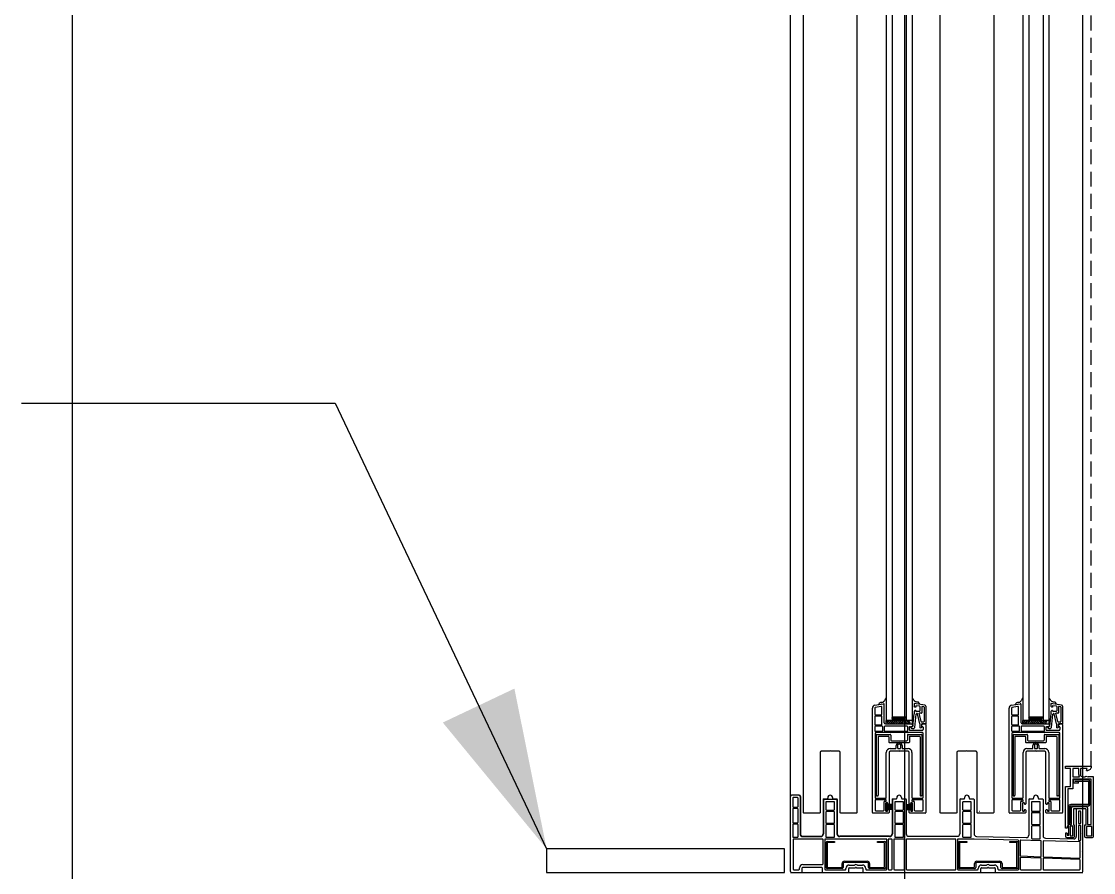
# Model space of a CAD drawing. Header units: millimetres. Extents: x 184384 to 428726, y 73696 to 101396.
# Drawn here: x 370373 to 371275, y 93496 to 94212 of the extents above; entities that cross this region are included whole.
import ezdxf

# ---------------------------------------------------------------- set-up
doc = ezdxf.new("R2010")
doc.units = ezdxf.units.MM
doc.header["$LTSCALE"] = 100
doc.header["$MEASUREMENT"] = 0
doc.linetypes.add('CEN', pattern=[62, 60, -1, 0, -1])
doc.linetypes.add('HIDDEN2', pattern=[0.1875, 0.125, -0.0625])
doc.layers.get('DEFPOINTS').update_dxf_attribs({"color": 171, "linetype": 'CONTINUOUS'})
for name, color, linetype in [('CEN(ST)', 1, 'CEN'), ('FIN', 6, 'CONTINUOUS'), ('LED', 7, 'CONTINUOUS'), ('WIN', 4, 'CONTINUOUS'), ('WIN-G', 252, 'CONTINUOUS'), ('WIN2', 5, 'CONTINUOUS')]:
    doc.layers.add(name, color=color, linetype=linetype)

# ---------------------------------------------------------------- blocks, each defined once
blk = doc.blocks.new('PW1-SEC')
at = {"layer": 'WIN-G', "linetype": 'HIDDEN2'}
blk.add_line((253, 89.5), (253, 1110.5), dxfattribs=at)
at = {"layer": 'WIN-G'}
for p, q in [((250.92, 57.62), (250.92, 76.22)), ((252.12, 57.62), (252.12, 76.22))]:
    blk.add_line(p, q, dxfattribs=at)
at = {"layer": 'WIN2'}
for p, q in [((253, 89.5), (253, 88.1)), ((253, 40.3), (253, 78.5)), ((255, 30.5), (255, 80.5)), ((253.5, 31), (253.5, 38.8))]:
    blk.add_line(p, q, dxfattribs=at)
blk.add_arc((254, 30.5), 1, 270, 0, dxfattribs=at)
at = {"ltscale": 1000}
blk.add_wipeout([(246, 0), (246, 1200), (0, 1200), (0, 0)], dxfattribs=at).dxf.layer = 'DEFPOINTS'
at = {"layer": 'WIN', "ltscale": 1000}
blk.add_line((0, 0), (246, 0), dxfattribs=at)
at = {"layer": 'WIN-G'}
for p, q in [((246, 53), (246, 1147)), ((0, 64), (0, 1136)), ((80.5, 1072.62), (80.5, 128)), ((85.5, 1072), (85.5, 128)), ((97.5, 1072), (97.5, 128)), ((102.5, 1072.62), (102.5, 128)), ((195.5, 1072.62), (195.5, 128)), ((200.5, 1072), (200.5, 128)), ((212.5, 1072), (212.5, 128)), ((217.5, 1072.62), (217.5, 128)), ((78.74, 144.04), (79.08, 144.47)), ((79.08, 144.47), (79.5, 144.96)), ((79.5, 144.96), (79.7, 145.21)), ((79.7, 145.21), (79.87, 145.47)), ((79.87, 145.47), (80.03, 145.76)), ((80.03, 145.76), (80.16, 146.06)), ((80.16, 146.06), (80.38, 146.68)), ((80.38, 146.68), (80.5, 147.02)), ((102.79, 146.93), (102.5, 147.27)), ((103.01, 146.31), (102.79, 146.93)), ((103.14, 146), (103.01, 146.31)), ((103.29, 145.72), (103.14, 146)), ((103.47, 145.46), (103.29, 145.72)), ((103.67, 145.21), (103.47, 145.46)), ((104.09, 144.72), (103.67, 145.21)), ((104.42, 144.29), (104.09, 144.72)), ((104.6, 144.09), (104.42, 144.29)), ((193.74, 144.04), (194.08, 144.47)), ((194.08, 144.47), (194.5, 144.96)), ((194.5, 144.96), (194.7, 145.21)), ((194.7, 145.21), (194.87, 145.47)), ((194.87, 145.47), (195.03, 145.76)), ((195.03, 145.76), (195.16, 146.06)), ((195.16, 146.06), (195.38, 146.68)), ((195.38, 146.68), (195.5, 147.02)), ((217.79, 146.93), (217.5, 147.27)), ((218.01, 146.31), (217.79, 146.93)), ((218.14, 146), (218.01, 146.31)), ((218.29, 145.72), (218.14, 146)), ((218.47, 145.46), (218.29, 145.72)), ((218.67, 145.21), (218.47, 145.46)), ((219.09, 144.72), (218.67, 145.21)), ((219.42, 144.29), (219.09, 144.72)), ((219.6, 144.09), (219.42, 144.29)), ((74.48, 141.58), (74.75, 142.14)), ((74.75, 142.14), (74.77, 142.17)), ((74.77, 142.17), (74.99, 142.55)), ((74.99, 142.55), (75.12, 142.72)), ((75.12, 142.72), (75.27, 142.88)), ((75.27, 142.88), (75.51, 143.06)), ((75.51, 143.06), (75.64, 143.13)), ((75.64, 143.13), (75.77, 143.17)), ((75.77, 143.17), (75.93, 143.19)), ((75.93, 143.19), (76.08, 143.19)), ((76.08, 143.19), (76.4, 143.17)), ((76.4, 143.17), (76.67, 143.17)), ((76.67, 143.17), (76.93, 143.2)), ((76.93, 143.2), (77.45, 143.3)), ((77.45, 143.3), (77.93, 143.44)), ((77.93, 143.44), (78.16, 143.54)), ((78.16, 143.54), (78.37, 143.67)), ((78.37, 143.67), (78.57, 143.84)), ((78.57, 143.84), (78.74, 144.04)), ((104.8, 143.92), (104.6, 144.09)), ((105.01, 143.79), (104.8, 143.92)), ((105.23, 143.69), (105.01, 143.79)), ((105.72, 143.55), (105.23, 143.69)), ((106.24, 143.45), (105.72, 143.55)), ((106.5, 143.42), (106.24, 143.45)), ((106.77, 143.42), (106.5, 143.42)), ((107.08, 143.44), (106.77, 143.42)), ((107.24, 143.44), (107.08, 143.44)), ((107.39, 143.42), (107.24, 143.44)), ((107.53, 143.38), (107.39, 143.42)), ((107.66, 143.31), (107.53, 143.38)), ((107.9, 143.13), (107.66, 143.31)), ((108.05, 142.97), (107.9, 143.13)), ((108.18, 142.8), (108.05, 142.97)), ((108.4, 142.42), (108.18, 142.8)), ((108.41, 142.39), (108.4, 142.42)), ((108.81, 141.59), (108.41, 142.39)), ((189.48, 141.58), (189.75, 142.14)), ((189.75, 142.14), (189.77, 142.17)), ((189.77, 142.17), (189.99, 142.55)), ((189.99, 142.55), (190.12, 142.72)), ((190.12, 142.72), (190.27, 142.88)), ((190.27, 142.88), (190.51, 143.06)), ((190.51, 143.06), (190.64, 143.13)), ((190.64, 143.13), (190.77, 143.17)), ((190.77, 143.17), (190.93, 143.19)), ((190.93, 143.19), (191.08, 143.19)), ((191.08, 143.19), (191.4, 143.17)), ((191.4, 143.17), (191.67, 143.17)), ((191.67, 143.17), (191.93, 143.2)), ((191.93, 143.2), (192.45, 143.3)), ((192.45, 143.3), (192.93, 143.44)), ((192.93, 143.44), (193.16, 143.54)), ((193.16, 143.54), (193.37, 143.67)), ((193.37, 143.67), (193.57, 143.84)), ((193.57, 143.84), (193.74, 144.04)), ((219.8, 143.92), (219.6, 144.09)), ((220.01, 143.79), (219.8, 143.92)), ((220.23, 143.69), (220.01, 143.79)), ((220.72, 143.55), (220.23, 143.69)), ((221.24, 143.45), (220.72, 143.55)), ((221.5, 143.42), (221.24, 143.45)), ((221.77, 143.42), (221.5, 143.42)), ((222.08, 143.44), (221.77, 143.42)), ((222.24, 143.44), (222.08, 143.44)), ((222.39, 143.42), (222.24, 143.44)), ((222.53, 143.38), (222.39, 143.42)), ((222.66, 143.31), (222.53, 143.38)), ((222.9, 143.13), (222.66, 143.31)), ((223.05, 142.97), (222.9, 143.13)), ((223.18, 142.8), (223.05, 142.97)), ((223.4, 142.42), (223.18, 142.8)), ((223.41, 142.39), (223.4, 142.42)), ((223.81, 141.59), (223.41, 142.39)), ((102.5, 128), (80.5, 128)), ((80.5, 125), (80.5, 128)), ((80.5, 126.91), (81.1, 127.51)), ((82.73, 125), (80.5, 127.23)), ((84.5, 125), (81.5, 128)), ((81.54, 126.19), (83.35, 128)), ((86.27, 125), (83.27, 128)), ((83.89, 125), (85.52, 126.63)), ((84.19, 127.07), (85.12, 128)), ((88.03, 125), (85.03, 128)), ((85.5, 131), (97.5, 131)), ((85.96, 125.3), (88.17, 127.51)), ((89.8, 125), (86.8, 128)), ((86.84, 127.96), (86.89, 128)), ((91.57, 125), (88.57, 128)), ((88.61, 126.19), (90.42, 128)), ((93.34, 125), (90.34, 128)), ((90.96, 125), (92.59, 126.63)), ((91.26, 127.07), (92.19, 128)), ((95.1, 125), (92.1, 128)), ((93.03, 125.3), (95.24, 127.51)), ((96.87, 125), (93.87, 128)), ((93.92, 127.96), (93.96, 128)), ((98.64, 125), (95.64, 128)), ((95.68, 126.19), (97.5, 128)), ((100.41, 125), (97.41, 128)), ((98.03, 125), (99.66, 126.63)), ((98.34, 127.07), (99.26, 128)), ((100.9, 126.27), (99.18, 128)), ((102.5, 128), (102.5, 125)), ((195.5, 127.11), (196.39, 128)), ((217.5, 128), (195.5, 128)), ((195.5, 125), (195.5, 128)), ((197.54, 125), (195.5, 127.04)), ((195.5, 125.34), (196.79, 126.63)), ((199.31, 125), (196.31, 128)), ((197.23, 125.3), (199.44, 127.51)), ((201.07, 125), (198.07, 128)), ((198.12, 127.96), (198.16, 128)), ((202.84, 125), (199.84, 128)), ((199.89, 126.19), (201.7, 128)), ((200.5, 131), (212.5, 131)), ((204.61, 125), (201.61, 128)), ((202.23, 125), (203.86, 126.63)), ((202.54, 127.07), (203.47, 128)), ((206.38, 125), (203.38, 128)), ((204.31, 125.3), (206.52, 127.51)), ((208.15, 125), (205.15, 128)), ((205.19, 127.96), (205.23, 128)), ((209.91, 125), (206.91, 128)), ((206.96, 126.19), (208.77, 128)), ((211.68, 125), (208.68, 128)), ((209.3, 125), (210.94, 126.63)), ((209.61, 127.07), (210.54, 128)), ((213.45, 125), (210.45, 128)), ((211.38, 125.3), (213.59, 127.51)), ((215.22, 125), (212.22, 128)), ((212.26, 127.96), (212.3, 128)), ((215.9, 126.08), (213.98, 128)), ((214.03, 126.19), (215.84, 128)), ((215.9, 127.85), (215.75, 128)), ((217.5, 128), (217.5, 125)), ((80.96, 125), (80.5, 125.46)), ((80.5, 125), (102.5, 125)), ((82.12, 125), (82.87, 125.75)), ((89.19, 125), (89.94, 125.75)), ((96.26, 125), (97.01, 125.75)), ((100.1, 125.3), (100.9, 126.1)), ((195.77, 125), (195.5, 125.27)), ((195.5, 125), (217.5, 125)), ((200.47, 125), (201.21, 125.75)), ((207.54, 125), (208.28, 125.75)), ((214.61, 125), (215.35, 125.75)), ((72.3, 115.7), (72.3, 65)), ((72.8, 116.2), (84, 116.2)), ((73.9, 114.1), (73.9, 65)), ((74.4, 114.6), (82.4, 114.6)), ((82.9, 114.1), (82.9, 109.8)), ((83.4, 109.3), (99.6, 109.3)), ((84.5, 115.7), (84.5, 111.4)), ((85, 110.9), (98, 110.9)), ((98.5, 115.7), (98.5, 111.4)), ((99, 116.2), (110.2, 116.2)), ((100.1, 114.1), (100.1, 109.8)), ((100.6, 114.6), (108.6, 114.6)), ((109.1, 114.1), (109.1, 65)), ((110.7, 115.7), (110.7, 65)), ((187.3, 115.7), (187.3, 65)), ((187.8, 116.2), (199, 116.2)), ((188.9, 114.1), (188.9, 65)), ((189.4, 114.6), (197.4, 114.6)), ((197.9, 114.1), (197.9, 109.8)), ((198.4, 109.3), (214.6, 109.3)), ((199.5, 115.7), (199.5, 111.4)), ((200, 110.9), (213, 110.9)), ((213.5, 115.7), (213.5, 111.4)), ((214, 116.2), (225.2, 116.2)), ((215.1, 114.1), (215.1, 109.8)), ((215.6, 114.6), (223.6, 114.6)), ((224.1, 114.1), (224.1, 65)), ((225.7, 115.7), (225.7, 65)), ((250.42, 77.92), (238.12, 77.92)), ((238.12, 76.72), (238.12, 77.92)), ((238.12, 76.72), (238.12, 75.32)), ((242.32, 75.32), (238.12, 75.32)), ((250.42, 76.72), (239.32, 76.72)), ((239.32, 76.52), (239.32, 76.72)), ((242.32, 76.52), (239.32, 76.52)), ((242.32, 75.32), (242.32, 76.52)), ((72.8, 64.5), (73.4, 64.5)), ((110.2, 64.5), (109.6, 64.5)), ((187.8, 64.5), (188.4, 64.5)), ((225.2, 64.5), (224.6, 64.5)), ((234.12, 55.42), (234.12, 41.22)), ((235.32, 55.42), (235.32, 41.22)), ((250.42, 57.12), (235.82, 57.12)), ((250.42, 55.92), (235.82, 55.92)), ((234.12, 41.22), (235.32, 41.22)), ((30, 4.3), (30, 25.2)), ((31, 26.2), (37, 26.2)), ((31, 24.7), (31, 4.8)), ((37, 25.2), (31.5, 25.2)), ((37, 26.2), (37, 25.2)), ((73.2, 26.2), (79.2, 26.2)), ((73.2, 25.2), (73.2, 26.2)), ((78.7, 25.2), (73.2, 25.2)), ((79.2, 4.8), (79.2, 24.7)), ((80.2, 25.2), (80.2, 4.3)), ((141.4, 4.3), (141.4, 25.2)), ((142.4, 26.2), (148.4, 26.2)), ((142.4, 24.7), (142.4, 4.8)), ((148.4, 25.2), (142.9, 25.2)), ((148.4, 26.2), (148.4, 25.2)), ((184.6, 26.2), (190.6, 26.2)), ((184.6, 25.2), (184.6, 26.2)), ((190.1, 25.2), (184.6, 25.2)), ((190.6, 4.8), (190.6, 24.7)), ((191.6, 25.2), (191.6, 4.3)), ((45.5, 9.5), (64.7, 9.5)), ((156.9, 9.5), (176.1, 9.5)), ((43.5, 3.3), (31, 3.3)), ((31.5, 4.3), (43, 4.3)), ((43.5, 4.8), (43.5, 7.5)), ((44.5, 7.5), (44.5, 4.3)), ((64.7, 8.5), (45.5, 8.5)), ((65.7, 4.3), (65.7, 7.5)), ((66.7, 7.5), (66.7, 4.8)), ((79.2, 3.3), (66.7, 3.3)), ((67.2, 4.3), (78.7, 4.3)), ((154.9, 3.3), (142.4, 3.3)), ((142.9, 4.3), (154.4, 4.3)), ((154.9, 4.8), (154.9, 7.5)), ((155.9, 7.5), (155.9, 4.3)), ((176.1, 8.5), (156.9, 8.5)), ((177.1, 4.3), (177.1, 7.5)), ((178.1, 7.5), (178.1, 4.8)), ((190.6, 3.3), (178.1, 3.3)), ((178.6, 4.3), (190.1, 4.3))]:
    blk.add_line(p, q, dxfattribs=at)
for centre in [(86.12, 130.07), (86.46, 128.87), (87.36, 129.66), (87.98, 128.6), (88.59, 130.37), (89.29, 128.72), (89.63, 129.8), (90.88, 130.39), (90.88, 128.97), (91.89, 129.89), (92.64, 128.71), (93.31, 129.97), (93.73, 128.8), (94.42, 130.07), (94.88, 128.71), (95.56, 129.97), (95.97, 128.8), (96.88, 130.11), (201.12, 130.07), (201.46, 128.87), (202.36, 129.66), (202.98, 128.6), (203.59, 130.37), (204.29, 128.72), (204.63, 129.8), (205.88, 130.39), (205.88, 128.97), (206.89, 129.89), (207.64, 128.71), (208.31, 129.97), (208.73, 128.8), (209.42, 130.07), (209.88, 128.71), (210.56, 129.97), (210.97, 128.8), (211.88, 130.11)]:
    blk.add_circle(centre, 0.5, dxfattribs=at)
for centre, radius, start, end in [((72.8, 115.7), 0.5, 90, 180), ((74.4, 114.1), 0.5, 90, 180), ((82.4, 114.1), 0.5, 0, 90), ((83.4, 109.8), 0.5, 180, 270), ((84, 115.7), 0.5, 0, 90), ((85, 111.4), 0.5, 180, 270), ((98, 111.4), 0.5, 270, 0), ((99, 115.7), 0.5, 90, 180), ((99.6, 109.8), 0.5, 270, 0), ((100.6, 114.1), 0.5, 90, 180), ((108.6, 114.1), 0.5, 0, 90), ((110.2, 115.7), 0.5, 0, 90), ((187.8, 115.7), 0.5, 90, 180), ((189.4, 114.1), 0.5, 90, 180), ((197.4, 114.1), 0.5, 0, 90), ((198.4, 109.8), 0.5, 180, 270), ((199, 115.7), 0.5, 0, 90), ((200, 111.4), 0.5, 180, 270), ((213, 111.4), 0.5, 270, 0), ((214, 115.7), 0.5, 90, 180), ((214.6, 109.8), 0.5, 270, 0), ((215.6, 114.1), 0.5, 90, 180), ((223.6, 114.1), 0.5, 0, 90), ((225.2, 115.7), 0.5, 0, 90), ((250.42, 76.22), 1.7, 0, 90), ((250.42, 76.22), 0.5, 0, 90), ((72.8, 65), 0.5, 180, 270), ((73.4, 65), 0.5, 270, 0), ((109.6, 65), 0.5, 180, 270), ((110.2, 65), 0.5, 270, 0), ((187.8, 65), 0.5, 180, 270), ((188.4, 65), 0.5, 270, 0), ((224.6, 65), 0.5, 180, 270), ((225.2, 65), 0.5, 270, 0), ((235.82, 55.42), 1.7, 90, 180), ((235.82, 55.42), 0.5, 90, 180), ((250.42, 57.62), 0.5, 270, 0), ((250.42, 57.62), 1.7, 270, 0), ((31, 25.2), 1, 90, 180), ((31.5, 24.7), 0.5, 90, 180), ((78.7, 24.7), 0.5, 0, 90), ((79.2, 25.2), 1, 0, 90), ((142.4, 25.2), 1, 90, 180), ((142.9, 24.7), 0.5, 90, 180), ((190.1, 24.7), 0.5, 0, 90), ((190.6, 25.2), 1, 0, 90), ((45.5, 7.5), 2, 90, 180), ((64.7, 7.5), 2, 0, 90), ((156.9, 7.5), 2, 90, 180), ((176.1, 7.5), 2, 0, 90), ((31, 4.3), 1, 180, 270), ((31.5, 4.8), 0.5, 180, 270), ((43, 4.8), 0.5, 270, 0), ((43.5, 4.3), 1, 270, 0), ((45.5, 7.5), 1, 90, 180), ((64.7, 7.5), 1, 0, 90), ((66.7, 4.3), 1, 180, 270), ((67.2, 4.8), 0.5, 180, 270), ((78.7, 4.8), 0.5, 270, 0), ((79.2, 4.3), 1, 270, 0), ((142.4, 4.3), 1, 180, 270), ((142.9, 4.8), 0.5, 180, 270), ((154.4, 4.8), 0.5, 270, 0), ((154.9, 4.3), 1, 270, 0), ((156.9, 7.5), 1, 90, 180), ((176.1, 7.5), 1, 0, 90), ((178.1, 4.3), 1, 180, 270), ((178.6, 4.8), 0.5, 180, 270), ((190.1, 4.8), 0.5, 270, 0), ((190.6, 4.3), 1, 270, 0)]:
    blk.add_arc(centre, radius, start, end, dxfattribs=at)
at = {"layer": 'WIN2'}
for p, q in [((69, 50.5), (69, 138.4)), ((70.9, 140.67), (78.41, 141.99)), ((71, 138.23), (71, 133.3)), ((76.41, 139.61), (71.41, 138.73)), ((77, 133.3), (77, 139.12)), ((79, 126), (79, 141.5)), ((104, 142.11), (104, 139.98)), ((113.13, 140.83), (104, 142.11)), ((104.8, 139.18), (104, 139.98)), ((104.8, 136.18), (104, 135.38)), ((104, 135.38), (104, 134.36)), ((105.5, 139.18), (104.8, 139.18)), ((105.5, 136.18), (104.8, 136.18)), ((105.5, 140.04), (105.5, 139.18)), ((105.5, 136.18), (105.5, 135.98)), ((108.74, 139.93), (105.84, 140.34)), ((108.5, 135.48), (106, 135.48)), ((109, 139.63), (109, 135.98)), ((110.5, 139.34), (110.5, 134.48)), ((112.24, 139.44), (110.84, 139.64)), ((112.5, 139.14), (112.5, 127.11)), ((114, 139.84), (114, 124.99)), ((184, 50.5), (184, 138.4)), ((185.9, 140.67), (193.41, 141.99)), ((186, 138.23), (186, 133.3)), ((191.41, 139.61), (186.41, 138.73)), ((192, 133.3), (192, 139.12)), ((194, 126), (194, 141.5)), ((219, 142.11), (219, 139.98)), ((228.13, 140.83), (219, 142.11)), ((219.8, 139.18), (219, 139.98)), ((219.8, 136.18), (219, 135.38)), ((219, 135.38), (219, 134.36)), ((220.5, 139.18), (219.8, 139.18)), ((220.5, 136.18), (219.8, 136.18)), ((220.5, 140.04), (220.5, 139.18)), ((220.5, 136.18), (220.5, 135.98)), ((223.74, 139.93), (220.84, 140.34)), ((223.5, 135.48), (221, 135.48)), ((224, 139.63), (224, 135.98)), ((225.5, 139.34), (225.5, 134.48)), ((227.24, 139.44), (225.84, 139.64)), ((227.5, 139.14), (227.5, 127.11)), ((229, 139.84), (229, 124.99)), ((71, 131.1), (71, 124.7)), ((71.5, 132.8), (76.5, 132.8)), ((76.5, 131.6), (71.5, 131.6)), ((77, 124.7), (77, 131.1)), ((103.1, 123.01), (104.21, 133.54)), ((104.05, 134.19), (104.21, 133.54)), ((104.69, 121.9), (105.89, 133.33)), ((108.8, 125.11), (106.88, 133.39)), ((109.9, 127), (108.28, 133.98)), ((110, 133.98), (108.28, 133.98)), ((112, 126.61), (110.39, 126.61)), ((186, 131.1), (186, 124.7)), ((186.5, 132.8), (191.5, 132.8)), ((191.5, 131.6), (186.5, 131.6)), ((192, 124.7), (192, 131.1)), ((218.1, 123.01), (219.21, 133.54)), ((219.05, 134.19), (219.21, 133.54)), ((219.69, 121.9), (220.89, 133.33)), ((223.8, 125.11), (221.88, 133.39)), ((224.9, 127), (223.28, 133.98)), ((225, 133.98), (223.28, 133.98)), ((227, 126.61), (225.39, 126.61)), ((71, 122.5), (71, 119.4)), ((71.5, 124.2), (76.5, 124.2)), ((77.3, 123), (71.5, 123)), ((71.5, 118.9), (77.3, 118.9)), ((111.2, 117.7), (71.8, 117.7)), ((77.8, 119.4), (77.8, 122.5)), ((79, 122.5), (79, 119.4)), ((98.3, 123), (79.5, 123)), ((79.5, 118.9), (98.3, 118.9)), ((80, 125), (102, 125)), ((98.8, 119.4), (98.8, 122.5)), ((100, 122.2), (100, 120.2)), ((100.5, 122.7), (102.5, 122.7)), ((100.5, 119.7), (111.2, 119.7)), ((103.1, 123.01), (101.1, 122.48)), ((102, 125), (103, 124)), ((103, 124), (103, 123.2)), ((108.8, 125.11), (108.8, 121.61)), ((109.5, 121.61), (108.8, 121.61)), ((110.4, 123.79), (110.4, 123.2)), ((114, 124.99), (110.5, 125.11)), ((110.5, 122.61), (110.5, 125.11)), ((110.55, 124.15), (111.25, 124.85)), ((110.9, 122.7), (111.2, 122.7)), ((111.61, 125), (113.5, 125)), ((111.7, 122.2), (111.7, 120.2)), ((114, 124.5), (114, 50.5)), ((186, 122.5), (186, 119.4)), ((186.5, 124.2), (191.5, 124.2)), ((192.3, 123), (186.5, 123)), ((186.5, 118.9), (192.3, 118.9)), ((226.2, 117.7), (186.8, 117.7)), ((192.8, 119.4), (192.8, 122.5)), ((194, 122.5), (194, 119.4)), ((213.3, 123), (194.5, 123)), ((194.5, 118.9), (213.3, 118.9)), ((195, 125), (217, 125)), ((213.8, 119.4), (213.8, 122.5)), ((215, 122.2), (215, 120.2)), ((215.5, 122.7), (217.5, 122.7)), ((215.5, 119.7), (226.2, 119.7)), ((218.1, 123.01), (216.1, 122.48)), ((217, 125), (218, 124)), ((218, 124), (218, 123.2)), ((223.8, 125.11), (223.8, 121.61)), ((224.5, 121.61), (223.8, 121.61)), ((225.4, 123.79), (225.4, 123.2)), ((229, 124.99), (225.5, 125.11)), ((225.5, 122.61), (225.5, 125.11)), ((225.55, 124.15), (226.25, 124.85)), ((225.9, 122.7), (226.2, 122.7)), ((226.61, 125), (228.5, 125)), ((226.7, 122.2), (226.7, 120.2)), ((229, 124.5), (229, 50.5)), ((71.3, 117.2), (71.3, 63)), ((111.7, 63), (111.7, 117.2)), ((186.3, 117.2), (186.3, 63)), ((226.7, 63), (226.7, 117.2)), ((80.7, 63), (80.7, 101)), ((83, 101), (83, 57.9)), ((84, 104.3), (88.5, 104.3)), ((91, 102), (84, 102)), ((89, 104.8), (89, 106.8)), ((90.2, 106.8), (90.2, 104.8)), ((90.7, 104.3), (92.3, 104.3)), ((91.5, 102.5), (91, 102)), ((91.5, 102.5), (92, 102)), ((99, 102), (92, 102)), ((92.8, 104.8), (92.8, 106.8)), ((94, 106.8), (94, 104.8)), ((94.5, 104.3), (99, 104.3)), ((100, 57.9), (100, 101)), ((102.3, 101), (102.3, 63)), ((195.7, 63), (195.7, 101)), ((198, 101), (198, 57.9)), ((199, 104.3), (203.5, 104.3)), ((206, 102), (199, 102)), ((204, 104.8), (204, 106.8)), ((205.2, 106.8), (205.2, 104.8)), ((205.7, 104.3), (207.3, 104.3)), ((206.5, 102.5), (206, 102)), ((206.5, 102.5), (207, 102)), ((214, 102), (207, 102)), ((207.8, 104.8), (207.8, 106.8)), ((209, 106.8), (209, 104.8)), ((209.5, 104.3), (214, 104.3)), ((215, 57.9), (215, 101)), ((217.3, 101), (217.3, 63)), ((231.5, 87.5), (231.5, 89.5)), ((231.5, 89.5), (253, 89.5)), ((235.5, 87.5), (231.5, 87.5)), ((235.5, 72.5), (235.5, 87.5)), ((242.5, 87.5), (237.5, 87.5)), ((237.5, 87.5), (237.5, 80.5)), ((242.5, 82.5), (242.5, 87.5)), ((249.5, 87.5), (244, 87.5)), ((244, 87.5), (244, 82.5)), ((249, 85.8), (249.5, 87.5)), ((231.5, 72.5), (235.5, 72.5)), ((231.5, 37.4), (231.5, 72.5)), ((237.5, 80.5), (243.13, 80.5)), ((237.5, 78.5), (237.5, 70.5)), ((253, 78.5), (237.5, 78.5)), ((246, 80.5), (247.63, 80.5)), ((247.63, 80.5), (248.5, 81)), ((248.5, 81), (250.5, 80.5)), ((255, 80.5), (250.5, 80.5)), ((0, 1), (0, 64)), ((7.5, 65), (1, 65)), ((7.5, 65), (7.5, 64.7)), ((7.5, 65), (7.5, 64.7)), ((8.2, 64), (8.2, 32.5)), ((8.2, 64), (8.2, 32.5)), ((8.5, 64), (8.5, 32.5)), ((195.7, 63.55), (195.7, 63.55)), ((217.3, 63.55), (217.3, 63.55)), ((233.5, 70.5), (233.5, 40.4)), ((237.5, 70.5), (233.5, 70.5)), ((2, 62.5), (2, 55.5)), ((6, 63), (2.5, 63)), ((2.5, 55), (6, 55)), ((6.5, 55.5), (6.5, 62.5)), ((27.5, 61.5), (27.5, 32.5)), ((27.8, 61.5), (27.8, 32.5)), ((27.8, 61.5), (27.8, 32.5)), ((28, 62), (31, 62)), ((28, 61.7), (39, 61.7)), ((28, 61.7), (39, 61.7)), ((29.8, 59), (29.8, 53)), ((36.7, 59.5), (30.3, 59.5)), ((31.5, 63), (31.5, 62.5)), ((35.5, 63), (35.5, 62.5)), ((36, 62), (39, 62)), ((37.2, 53), (37.2, 59)), ((39.2, 61.5), (39.2, 32.5)), ((39.2, 61.5), (39.2, 32.5)), ((39.5, 61.5), (39.5, 32.5)), ((71.3, 60.8), (71.3, 52.5)), ((71.8, 62.5), (80.2, 62.5)), ((80.2, 61.3), (71.8, 61.3)), ((78.8, 52.5), (78.8, 59.6)), ((79.3, 60.1), (80.2, 60.1)), ((81.3, 58.75), (80.3, 58.75)), ((80.3, 51.65), (80.3, 58.75)), ((80.3, 58.4), (80.3, 52)), ((80.7, 60.6), (80.7, 60.8)), ((81.3, 58.9), (80.8, 58.9)), ((81.3, 51.65), (81.3, 58.75)), ((85.9, 57.21), (81.3, 57.21)), ((85.9, 56.11), (81.3, 56.11)), ((85.9, 55.01), (81.3, 55.01)), ((81.8, 57.9), (81.8, 58.4)), ((82.5, 57.4), (82.3, 57.4)), ((85.5, 61.5), (85.5, 32.5)), ((85.8, 61.5), (85.8, 32.5)), ((85.8, 61.5), (85.8, 32.5)), ((86, 62), (86, 61.7)), ((86, 62), (89, 62)), ((86, 62), (86, 61.7)), ((87.8, 59), (87.8, 53)), ((94.7, 59.5), (88.3, 59.5)), ((89.5, 63), (89.5, 62.5)), ((93.5, 63), (93.5, 62.5)), ((94, 62), (97, 62)), ((95.2, 53), (95.2, 59)), ((97.1, 57.21), (101.7, 57.21)), ((97.1, 56.11), (101.7, 56.11)), ((97.1, 55.01), (101.7, 55.01)), ((97.5, 61.5), (97.5, 32.5)), ((100.7, 57.4), (100.5, 57.4)), ((101.2, 58.4), (101.2, 57.9)), ((102.2, 58.9), (101.7, 58.9)), ((101.7, 58.75), (102.7, 58.75)), ((101.7, 51.65), (101.7, 58.75)), ((102.3, 60.8), (102.3, 60.6)), ((102.7, 51.65), (102.7, 58.75)), ((102.7, 52), (102.7, 58.4)), ((102.8, 62.5), (111.2, 62.5)), ((111.2, 61.3), (102.8, 61.3)), ((102.8, 60.1), (103.7, 60.1)), ((104.2, 59.6), (104.2, 52.5)), ((111.7, 52.5), (111.7, 60.8)), ((142.5, 61.5), (142.5, 32.5)), ((143, 62), (146, 62)), ((144.8, 59), (144.8, 53)), ((151.7, 59.5), (145.3, 59.5)), ((146.5, 63), (146.5, 62.5)), ((150.5, 63), (150.5, 62.5)), ((151, 62), (154, 62)), ((152.2, 53), (152.2, 59)), ((154.5, 61.5), (154.5, 32.45)), ((186.3, 60.8), (186.3, 52.5)), ((186.8, 62.5), (195.2, 62.5)), ((195.2, 61.3), (186.8, 61.3)), ((193.8, 52.5), (193.8, 59.6)), ((194.3, 60.1), (195.2, 60.1)), ((195.3, 58.4), (195.3, 52)), ((195.7, 60.6), (195.7, 60.8)), ((196.3, 58.9), (195.8, 58.9)), ((196.8, 57.9), (196.8, 58.4)), ((197.5, 57.4), (197.3, 57.4)), ((200.5, 61.5), (200.5, 31.35)), ((201, 62), (204, 62)), ((202.8, 59), (202.8, 52)), ((209.7, 59.5), (203.3, 59.5)), ((204.5, 63), (204.5, 62.5)), ((208.5, 63), (208.5, 62.5)), ((209, 62), (212, 62)), ((210.2, 52), (210.2, 59)), ((212.5, 61.5), (212.5, 30.93)), ((215.7, 57.4), (215.5, 57.4)), ((216.2, 58.4), (216.2, 57.9)), ((217.2, 58.9), (216.7, 58.9)), ((217.3, 60.8), (217.3, 60.6)), ((217.7, 52), (217.7, 58.4)), ((217.8, 62.5), (226.2, 62.5)), ((226.2, 61.3), (217.8, 61.3)), ((217.8, 60.1), (218.7, 60.1)), ((219.2, 59.6), (219.2, 52.5)), ((226.7, 52.5), (226.7, 60.8)), ((236.5, 40.4), (236.5, 54.5)), ((237.5, 55.5), (249, 55.5)), ((250, 54.5), (250, 40.3)), ((2, 53.3), (2, 42.3)), ((6, 53.8), (2.5, 53.8)), ((6.5, 42.3), (6.5, 53.3)), ((29.8, 50.8), (29.8, 42)), ((30.3, 52.5), (36.7, 52.5)), ((36.7, 51.3), (30.3, 51.3)), ((37.2, 42), (37.2, 50.8)), ((82.5, 50), (69.5, 50)), ((71.8, 52), (78.3, 52)), ((81.3, 51.65), (80.3, 51.65)), ((80.8, 51.5), (81.3, 51.5)), ((85.9, 53.91), (81.3, 53.91)), ((85.9, 52.91), (81.3, 52.91)), ((81.8, 52), (81.8, 52.5)), ((82.3, 53), (82.5, 53)), ((83, 52.5), (83, 50.5)), ((87.8, 50.8), (87.8, 42)), ((88.3, 52.5), (94.7, 52.5)), ((94.7, 51.3), (88.3, 51.3)), ((95.2, 42), (95.2, 50.8)), ((97.1, 53.91), (101.7, 53.91)), ((97.1, 52.91), (101.7, 52.91)), ((100, 50.5), (100, 52.5)), ((100.5, 53), (100.7, 53)), ((113.5, 50), (100.5, 50)), ((101.2, 52.5), (101.2, 52)), ((101.7, 51.65), (102.7, 51.65)), ((101.7, 51.5), (102.2, 51.5)), ((104.7, 52), (111.2, 52)), ((144.8, 50.8), (144.8, 42)), ((145.3, 52.5), (151.7, 52.5)), ((151.7, 51.3), (145.3, 51.3)), ((152.2, 42), (152.2, 50.8)), ((158.7, 51.5), (159.2, 51.5)), ((197.5, 50), (184.5, 50)), ((186.8, 52), (193.3, 52)), ((195.8, 51.5), (196.3, 51.5)), ((196.8, 52), (196.8, 52.5)), ((197.3, 53), (197.5, 53)), ((198, 52.5), (198, 50.5)), ((202.8, 49.8), (202.8, 41)), ((203.3, 51.5), (209.7, 51.5)), ((209.7, 50.3), (203.3, 50.3)), ((210.2, 41), (210.2, 49.8)), ((215, 50.5), (215, 52.5)), ((215.5, 53), (215.7, 53)), ((228.5, 50), (215.5, 50)), ((216.2, 52.5), (216.2, 52)), ((216.7, 51.5), (217.2, 51.5)), ((219.7, 52), (226.2, 52)), ((238, 53.5), (238, 40)), ((248.5, 53.5), (238, 53.5)), ((240.5, 53), (240.5, 30.3)), ((245.5, 53.5), (241, 53.5)), ((242.3, 51.2), (242.3, 41.7)), ((243.7, 51.7), (242.8, 51.7)), ((244.2, 41.7), (244.2, 51.2)), ((246, 33.2), (246, 53)), ((248.5, 53.5), (248.5, 40)), ((2, 40.1), (2, 30.2)), ((2.5, 41.8), (6, 41.8)), ((6, 40.6), (2.5, 40.6)), ((6.5, 30.2), (6.5, 40.1)), ((29.8, 39.8), (29.8, 30.2)), ((30.3, 41.5), (36.7, 41.5)), ((36.7, 40.3), (30.3, 40.3)), ((37.2, 30.2), (37.2, 39.8)), ((87.8, 39.8), (87.8, 30.2)), ((88.3, 41.5), (94.7, 41.5)), ((94.7, 40.3), (88.3, 40.3)), ((95.2, 30.2), (95.2, 39.8)), ((144.8, 39.8), (144.8, 30.2)), ((145.3, 41.5), (151.7, 41.5)), ((151.7, 40.3), (145.3, 40.3)), ((152.2, 30.2), (152.2, 39.8)), ((202.8, 38.8), (202.8, 28.92)), ((203.3, 40.5), (209.7, 40.5)), ((209.7, 39.3), (203.3, 39.3)), ((210.2, 28.75), (210.2, 38.8)), ((232.7, 37.4), (231.5, 37.4)), ((232.7, 38.9), (232.7, 37.4)), ((234.2, 38.9), (232.7, 38.9)), ((233.5, 40.4), (236.5, 40.4)), ((234.2, 31.5), (234.2, 38.9)), ((237.5, 38.9), (235.4, 38.9)), ((235.4, 38.9), (235.4, 31)), ((237.5, 31), (237.5, 38.9)), ((239, 40), (238, 40)), ((239, 30.5), (239, 40)), ((242.3, 39.2), (242.3, 27.59)), ((242.8, 41.2), (243.7, 41.2)), ((243.7, 39.7), (242.8, 39.7)), ((244.2, 27.56), (244.2, 39.2)), ((247.5, 40), (247.5, 30.5)), ((248.5, 40), (247.5, 40)), ((253.5, 38.8), (249, 38.8)), ((249, 38.8), (249, 31)), ((250, 40.3), (253, 40.3)), ((2.3, 27.7), (2.3, 2.8)), ((2.5, 29.7), (6, 29.7)), ((27, 28.2), (2.8, 28.2)), ((9.5, 30.5), (9.5, 30.5)), ((9.5, 30.5), (9.5, 30.5)), ((10.5, 30.5), (25.5, 30.5)), ((10.5, 30.2), (25.5, 30.2)), ((10.5, 30.2), (25.5, 30.2)), ((27.5, 7.3), (27.5, 27.7)), ((29, 27.7), (29, 2.8)), ((80.7, 28.2), (29.5, 28.2)), ((30.3, 29.7), (36.7, 29.7)), ((83.5, 30.5), (41.5, 30.5)), ((83.5, 30.2), (41.5, 30.2)), ((83.5, 30.2), (41.5, 30.2)), ((81.2, 2.8), (81.2, 27.7)), ((82.2, 27.7), (82.2, 2.8)), ((85, 28.2), (82.7, 28.2)), ((85.5, 2.8), (85.5, 27.7)), ((87, 27.7), (87, 2.8)), ((95.5, 28.2), (87.5, 28.2)), ((88.3, 29.7), (94.7, 29.7)), ((96, 2.8), (96, 27.7)), ((97.5, 27.7), (97.5, 2.8)), ((138.8, 28.2), (98, 28.2)), ((99.5, 30.5), (140.5, 30.5)), ((139.3, 2.8), (139.3, 27.7)), ((140.5, 27.7), (140.5, 2.8)), ((154.47, 28.2), (141, 28.2)), ((145.3, 29.7), (151.7, 29.7)), ((191.61, 27.23), (154.47, 28.2)), ((156.45, 30.45), (198.45, 29.35)), ((210.51, 26.73), (193.81, 27.17)), ((203.29, 28.42), (209.69, 28.25)), ((214.45, 28.93), (238.45, 28.3)), ((232.7, 33), (231.5, 33)), ((231.5, 33), (231.5, 30.5)), ((232.5, 29.5), (238, 29.5)), ((232.7, 33), (232.7, 31.5)), ((232.7, 31.5), (234.2, 31.5)), ((235.4, 31), (237.5, 31)), ((242.79, 27.09), (243.69, 27.06)), ((246, 33.2), (245.5, 32.7)), ((245.5, 32.7), (246, 32.2)), ((246, 18.13), (246, 32.2)), ((248.5, 29.5), (254, 29.5)), ((249, 31), (253.5, 31)), ((192.1, 2.8), (192.1, 26.73)), ((193.3, 26.67), (193.3, 14.43)), ((211, 13.84), (211, 26.23)), ((212.5, 26.17), (212.5, 13.76)), ((243.21, 25.88), (213.01, 26.67)), ((243.7, 12.7), (243.7, 25.38)), ((246, 18.13), (245.5, 17.63)), ((193.3, 12.23), (193.3, 2.8)), ((193.78, 13.93), (210.48, 13.34)), ((210.52, 12.14), (193.82, 12.72)), ((211, 2.8), (211, 11.64)), ((212.5, 11.55), (212.5, 2.8)), ((212.98, 13.26), (243.18, 12.2)), ((243.22, 11), (213.02, 12.05)), ((243.7, 2.8), (243.7, 10.5)), ((245.5, 17.63), (246, 17.13)), ((246, 1), (246, 17.13)), ((1, 0), (9.5, 0)), ((2.8, 2.3), (7.2, 2.3)), ((7.7, 2.8), (7.7, 4)), ((10, 0.5), (10, 4)), ((10.5, 6.8), (27, 6.8)), ((10.5, 4.5), (26.2, 4.5)), ((26.7, 4), (26.7, 0.5)), ((27.2, 0), (48.6, 0)), ((29.5, 2.3), (46.3, 2.3)), ((46.8, 2.8), (46.8, 3.5)), ((49.1, 0.5), (49.1, 3.5)), ((49.6, 6.3), (53.67, 6.3)), ((49.6, 4), (54.48, 4)), ((54.89, 4.29), (54.69, 4.09)), ((55.31, 4.29), (55.51, 4.09)), ((55.72, 4), (60.6, 4)), ((56.53, 6.3), (60.6, 6.3)), ((61.1, 3.5), (61.1, 0.5)), ((61.6, 0), (159.8, 0)), ((63.4, 3.5), (63.4, 2.8)), ((63.9, 2.3), (80.7, 2.3)), ((82.7, 2.3), (85, 2.3)), ((87.5, 2.3), (95.5, 2.3)), ((98, 2.3), (138.8, 2.3)), ((141, 2.3), (157.5, 2.3)), ((158, 2.8), (158, 3.5)), ((160.3, 0.5), (160.3, 3.5)), ((160.8, 6.3), (164.87, 6.3)), ((160.8, 4), (165.68, 4)), ((166.09, 4.29), (165.89, 4.09)), ((166.51, 4.29), (166.71, 4.09)), ((166.92, 4), (171.8, 4)), ((167.73, 6.3), (171.8, 6.3)), ((172.3, 3.5), (172.3, 0.5)), ((172.8, 0), (245, 0)), ((174.6, 3.5), (174.6, 2.8)), ((175.1, 2.3), (191.6, 2.3)), ((193.8, 2.3), (210.5, 2.3)), ((213, 2.3), (243.2, 2.3))]:
    blk.add_line(p, q, dxfattribs=at)
for points in [[(56, 1149.5), (56, 50.5, -0.414214), (55.5, 50), (42.5, 50, -0.414214), (42, 50.5), (42, 101, 0.414214), (41, 102), (34, 102), (33.5, 102.5), (33, 102), (26, 102, 0.414214), (25, 101), (25, 50.5, -0.414214), (24.5, 50), (11.5, 50, -0.414214), (11, 50.5), (11, 1149.5, -0.414214)], [(171, 1149.5), (171, 50.5, -0.414214), (170.5, 50), (157.5, 50, -0.414214), (157, 50.5), (157, 101, 0.414214), (156, 102), (149, 102), (148.5, 102.5), (148, 102), (141, 102, 0.414214), (140, 101), (140, 50.5, -0.414214), (139.5, 50), (126.5, 50, -0.414214), (126, 50.5), (126, 1149.5, -0.414214)]]:
    blk.add_lwpolyline(points, format="xyb", dxfattribs=at)
for centre, radius, start, end in [((71.3, 138.4), 2.3, 100, 180), ((71.5, 138.23), 0.5, 100, 180), ((76.5, 139.12), 0.5, 0, 100), ((78.5, 141.5), 0.5, 0, 100), ((105.8, 140.04), 0.3, 81.60832, 180.13024), ((106, 135.98), 0.5, 180, 270), ((108.5, 135.98), 0.5, 270, 0), ((108.7, 139.63), 0.3, 359.86976, 82.37653), ((110.8, 139.34), 0.3, 81.62325, 180.13024), ((112.2, 139.14), 0.3, 359.86976, 82.56437), ((113, 139.84), 1, 0, 82.34815), ((186.3, 138.4), 2.3, 100, 180), ((186.5, 138.23), 0.5, 100, 180), ((191.5, 139.12), 0.5, 0, 100), ((193.5, 141.5), 0.5, 0, 100), ((220.8, 140.04), 0.3, 81.60832, 180.13024), ((221, 135.98), 0.5, 180, 270), ((223.5, 135.98), 0.5, 270, 0), ((223.7, 139.63), 0.3, 359.86976, 82.37653), ((225.8, 139.34), 0.3, 81.62325, 180.13024), ((227.2, 139.14), 0.3, 359.86976, 82.56437), ((228, 139.84), 1, 0, 82.34815), ((71.5, 133.3), 0.5, 180, 270), ((71.5, 131.1), 0.5, 90, 180), ((76.5, 133.3), 0.5, 270, 0), ((76.5, 131.1), 0.5, 0, 90), ((104.3, 134.36), 0.3, 180, 213.17462), ((106.39, 133.28), 0.5, 13.06091, 174.00002), ((110.39, 127.11), 0.5, 193.0609, 270), ((110, 134.48), 0.5, 270, 0), ((112, 127.11), 0.5, 270, 0), ((186.5, 133.3), 0.5, 180, 270), ((186.5, 131.1), 0.5, 90, 180), ((191.5, 133.3), 0.5, 270, 0), ((191.5, 131.1), 0.5, 0, 90), ((219.3, 134.36), 0.3, 180, 213.17462), ((221.39, 133.28), 0.5, 13.06091, 174.00002), ((225.39, 127.11), 0.5, 193.0609, 270), ((225, 134.48), 0.5, 270, 0), ((227, 127.11), 0.5, 270, 0), ((71.5, 124.7), 0.5, 180, 270), ((71.5, 122.5), 0.5, 90, 180), ((71.5, 119.4), 0.5, 180, 270), ((71.8, 117.2), 0.5, 90, 180), ((76.5, 124.7), 0.5, 270, 0), ((77.3, 122.5), 0.5, 0, 90), ((77.3, 119.4), 0.5, 270, 0), ((80, 126), 1, 180, 270), ((79.5, 122.5), 0.5, 90, 180), ((79.5, 119.4), 0.5, 180, 270), ((98.3, 122.5), 0.5, 0, 90), ((98.3, 119.4), 0.5, 270, 0), ((100.5, 122.2), 0.5, 90, 180), ((100.5, 120.2), 0.5, 180, 270), ((103.03, 123.01), 2, 195.5034, 326.39096), ((102.5, 123.2), 0.5, 270, 0), ((109.5, 122.61), 1, 270, 0), ((110.9, 123.79), 0.5, 135, 180), ((110.9, 123.2), 0.5, 180, 270), ((111.2, 122.2), 0.5, 0, 90), ((111.2, 120.2), 0.5, 270, 0), ((111.2, 117.2), 0.5, 0, 90), ((111.61, 124.5), 0.5, 90, 135), ((113.5, 124.5), 0.5, 0, 90), ((186.5, 124.7), 0.5, 180, 270), ((186.5, 122.5), 0.5, 90, 180), ((186.5, 119.4), 0.5, 180, 270), ((186.8, 117.2), 0.5, 90, 180), ((191.5, 124.7), 0.5, 270, 0), ((192.3, 122.5), 0.5, 0, 90), ((192.3, 119.4), 0.5, 270, 0), ((195, 126), 1, 180, 270), ((194.5, 122.5), 0.5, 90, 180), ((194.5, 119.4), 0.5, 180, 270), ((213.3, 122.5), 0.5, 0, 90), ((213.3, 119.4), 0.5, 270, 0), ((215.5, 122.2), 0.5, 90, 180), ((215.5, 120.2), 0.5, 180, 270), ((218.03, 123.01), 2, 195.5034, 326.39096), ((217.5, 123.2), 0.5, 270, 0), ((224.5, 122.61), 1, 270, 0), ((225.9, 123.79), 0.5, 135, 180), ((225.9, 123.2), 0.5, 180, 270), ((226.2, 122.2), 0.5, 0, 90), ((226.2, 120.2), 0.5, 270, 0), ((226.2, 117.2), 0.5, 0, 90), ((226.61, 124.5), 0.5, 90, 135), ((228.5, 124.5), 0.5, 0, 90), ((91.5, 106.8), 2.5, 0, 180), ((206.5, 106.8), 2.5, 0, 180), ((84, 101), 3.3, 90, 180), ((84, 101), 1, 90, 180), ((88.5, 104.8), 0.5, 270, 0), ((91.5, 106.8), 1.3, 359.9984, 180.00163), ((90.7, 104.8), 0.5, 180, 270), ((92.3, 104.8), 0.5, 269.99517, 0), ((94.5, 104.8), 0.5, 180, 270), ((99, 101), 3.3, 0, 90), ((99, 101), 1, 0, 90), ((199, 101), 3.3, 90, 180), ((199, 101), 1, 90, 180), ((203.5, 104.8), 0.5, 270, 0), ((206.5, 106.8), 1.3, 359.9984, 180.00163), ((205.7, 104.8), 0.5, 180, 270), ((207.3, 104.8), 0.5, 269.99517, 0), ((209.5, 104.8), 0.5, 180, 270), ((214, 101), 3.3, 0, 90), ((214, 101), 1, 0, 90), ((246, 82.5), 3.5, 180, 214.84973), ((246, 82.5), 2, 180, 270), ((249.24, 90.02), 4.22, 266.80211, 332.99437), ((1, 64), 1, 90, 180), ((7.5, 64), 1, 0, 90), ((7.5, 64), 0.7, 0, 90), ((7.5, 64), 0.7, 0, 90), ((33.5, 63), 2, 0, 180), ((91.5, 63), 2, 0, 180), ((148.5, 63), 2, 0, 180), ((206.5, 63), 2, 0, 180), ((2.5, 62.5), 0.5, 90, 180), ((2.5, 55.5), 0.5, 180, 270), ((6, 62.5), 0.5, 0, 90), ((6, 55.5), 0.5, 270, 0), ((28, 61.5), 0.5, 90, 180), ((28, 61.5), 0.2, 90, 180), ((28, 61.5), 0.2, 90, 180), ((30.3, 59), 0.5, 90, 180), ((31, 62.5), 0.5, 270, 0), ((36, 62.5), 0.5, 180, 270), ((36.7, 59), 0.5, 0, 90), ((39, 61.5), 0.5, 0, 90), ((39, 61.5), 0.2, 0, 90), ((39, 61.5), 0.2, 0, 90), ((71.8, 63), 0.5, 180, 270), ((71.8, 60.8), 0.5, 90, 180), ((79.3, 59.6), 0.5, 90, 180), ((80.2, 63), 0.5, 270, 0), ((80.2, 60.8), 0.5, 0, 90), ((80.2, 60.6), 0.5, 270, 0), ((80.8, 58.4), 0.5, 90, 180), ((81.3, 58.4), 0.5, 0, 90), ((82.3, 57.9), 0.5, 180, 270), ((82.5, 57.9), 0.5, 270, 0), ((86, 61.5), 0.5, 90, 180), ((86, 61.5), 0.2, 90, 180), ((86, 61.5), 0.2, 90, 180), ((88.3, 59), 0.5, 90, 180), ((89, 62.5), 0.5, 270, 0), ((94, 62.5), 0.5, 180, 270), ((94.7, 59), 0.5, 0, 90), ((97, 61.5), 0.5, 0, 90), ((100.5, 57.9), 0.5, 180, 270), ((100.7, 57.9), 0.5, 270, 0), ((101.7, 58.4), 0.5, 90, 180), ((102.2, 58.4), 0.5, 0, 90), ((102.8, 63), 0.5, 180, 270), ((102.8, 60.8), 0.5, 90, 180), ((102.8, 60.6), 0.5, 180, 270), ((103.7, 59.6), 0.5, 0, 90), ((111.2, 63), 0.5, 270, 0), ((111.2, 60.8), 0.5, 0, 90), ((143, 61.5), 0.5, 90, 180), ((145.3, 59), 0.5, 90, 180), ((146, 62.5), 0.5, 270, 0), ((151, 62.5), 0.5, 180, 270), ((151.7, 59), 0.5, 0, 90), ((154, 61.5), 0.5, 0, 90), ((186.8, 63), 0.5, 180, 270), ((186.8, 60.8), 0.5, 90, 180), ((194.3, 59.6), 0.5, 90, 180), ((195.2, 63), 0.5, 270, 0), ((195.2, 60.8), 0.5, 0, 90), ((195.2, 60.6), 0.5, 270, 0), ((195.8, 58.4), 0.5, 90, 180), ((196.3, 58.4), 0.5, 0, 90), ((197.3, 57.9), 0.5, 180, 270), ((197.5, 57.9), 0.5, 270, 0), ((201, 61.5), 0.5, 90, 180), ((203.3, 59), 0.5, 90, 180), ((204, 62.5), 0.5, 270, 0), ((209, 62.5), 0.5, 180, 270), ((209.7, 59), 0.5, 0, 90), ((212, 61.5), 0.5, 0, 90), ((215.5, 57.9), 0.5, 180, 270), ((215.7, 57.9), 0.5, 270, 0), ((216.7, 58.4), 0.5, 90, 180), ((217.2, 58.4), 0.5, 0, 90), ((217.8, 63), 0.5, 180, 270), ((217.8, 60.8), 0.5, 90, 180), ((217.8, 60.6), 0.5, 180, 270), ((218.7, 59.6), 0.5, 0, 90), ((226.2, 63), 0.5, 270, 0), ((226.2, 60.8), 0.5, 0, 90), ((237.5, 54.5), 1, 90, 180), ((249, 54.5), 1, 0, 90), ((2.5, 53.3), 0.5, 90, 180), ((6, 53.3), 0.5, 0, 90), ((30.3, 53), 0.5, 180, 270), ((30.3, 50.8), 0.5, 90, 180), ((36.7, 53), 0.5, 270, 0), ((36.7, 50.8), 0.5, 0, 90), ((69.5, 50.5), 0.5, 180, 270), ((71.8, 52.5), 0.5, 180, 270), ((78.3, 52.5), 0.5, 270, 0), ((80.8, 52), 0.5, 180, 270), ((81.3, 52), 0.5, 270, 0), ((82.3, 52.5), 0.5, 90, 180), ((82.5, 52.5), 0.5, 0, 90), ((82.5, 50.5), 0.5, 270, 0), ((88.3, 53), 0.5, 180, 270), ((88.3, 50.8), 0.5, 90, 180), ((94.7, 53), 0.5, 270, 0), ((94.7, 50.8), 0.5, 0, 90), ((100.5, 52.5), 0.5, 90, 180), ((100.5, 50.5), 0.5, 180, 270), ((100.7, 52.5), 0.5, 0, 90), ((101.7, 52), 0.5, 180, 270), ((102.2, 52), 0.5, 270, 0), ((104.7, 52.5), 0.5, 180, 270), ((111.2, 52.5), 0.5, 270, 0), ((113.5, 50.5), 0.5, 270, 0), ((145.3, 53), 0.5, 180, 270), ((145.3, 50.8), 0.5, 90, 180), ((151.7, 53), 0.5, 270, 0), ((151.7, 50.8), 0.5, 0, 90), ((184.5, 50.5), 0.5, 180, 270), ((186.8, 52.5), 0.5, 180, 270), ((193.3, 52.5), 0.5, 270, 0), ((195.8, 52), 0.5, 180, 270), ((196.3, 52), 0.5, 270, 0), ((197.3, 52.5), 0.5, 90, 180), ((197.5, 52.5), 0.5, 0, 90), ((197.5, 50.5), 0.5, 270, 0), ((203.3, 52), 0.5, 180, 270), ((203.3, 49.8), 0.5, 90, 180), ((209.7, 52), 0.5, 270, 0), ((209.7, 49.8), 0.5, 0, 90), ((215.5, 52.5), 0.5, 90, 180), ((215.5, 50.5), 0.5, 180, 270), ((215.7, 52.5), 0.5, 0, 90), ((216.7, 52), 0.5, 180, 270), ((217.2, 52), 0.5, 270, 0), ((219.7, 52.5), 0.5, 180, 270), ((226.2, 52.5), 0.5, 270, 0), ((228.5, 50.5), 0.5, 270, 0), ((241, 53), 0.5, 90, 180), ((242.8, 51.2), 0.5, 90, 180), ((243.7, 51.2), 0.5, 0, 90), ((245.5, 53), 0.5, 0, 90), ((2.5, 42.3), 0.5, 180, 270), ((2.5, 40.1), 0.5, 90, 180), ((6, 42.3), 0.5, 270, 0), ((6, 40.1), 0.5, 0, 90), ((30.3, 42), 0.5, 180, 270), ((30.3, 39.8), 0.5, 90, 180), ((36.7, 42), 0.5, 270, 0), ((36.7, 39.8), 0.5, 0, 90), ((88.3, 42), 0.5, 180, 270), ((88.3, 39.8), 0.5, 90, 180), ((94.7, 42), 0.5, 270, 0), ((94.7, 39.8), 0.5, 0, 90), ((145.3, 42), 0.5, 180, 270), ((145.3, 39.8), 0.5, 90, 180), ((151.7, 42), 0.5, 270, 0), ((151.7, 39.8), 0.5, 0, 90), ((203.3, 41), 0.5, 180, 270), ((203.3, 38.8), 0.5, 90, 180), ((209.7, 41), 0.5, 270, 0), ((209.7, 38.8), 0.5, 0, 90), ((242.8, 41.7), 0.5, 180, 270), ((242.8, 39.2), 0.5, 90, 180), ((243.7, 41.7), 0.5, 270, 0), ((243.7, 39.2), 0.5, 0, 90), ((2.5, 30.2), 0.5, 180, 270), ((2.8, 27.7), 0.5, 90, 180), ((6, 30.2), 0.5, 270, 0), ((10.5, 32.5), 2.3, 180, 270), ((10.5, 32.5), 2.3, 180, 270), ((10.5, 32.5), 2, 180, 270), ((25.5, 32.5), 2.3, 270, 0), ((25.5, 32.5), 2.3, 270, 0), ((25.5, 32.5), 2, 270, 0), ((27, 27.7), 0.5, 0, 90), ((29.5, 27.7), 0.5, 90, 180), ((30.3, 30.2), 0.5, 180, 270), ((36.7, 30.2), 0.5, 270, 0), ((41.5, 32.5), 2.3, 180, 270), ((41.5, 32.5), 2.3, 180, 270), ((41.5, 32.5), 2, 180, 270), ((80.7, 27.7), 0.5, 0, 90), ((82.7, 27.7), 0.5, 90, 180), ((83.5, 32.5), 2.3, 270, 0), ((83.5, 32.5), 2.3, 270, 0), ((83.5, 32.5), 2, 270, 0), ((85, 27.7), 0.5, 0, 90), ((87.5, 27.7), 0.5, 90, 180), ((88.3, 30.2), 0.5, 180, 270), ((94.7, 30.2), 0.5, 270, 0), ((95.5, 27.7), 0.5, 0, 90), ((99.5, 32.5), 2, 180, 270), ((98, 27.7), 0.5, 90, 180), ((138.8, 27.7), 0.5, 0, 90), ((140.5, 32.5), 2, 270, 0), ((141, 27.7), 0.5, 90, 180), ((145.3, 30.2), 0.5, 180, 270), ((151.7, 30.2), 0.5, 270, 0), ((156.5, 32.45), 2, 180, 268.5), ((191.6, 26.73), 0.5, 0, 88.5), ((193.8, 26.67), 0.5, 88.5, 180), ((198.5, 31.35), 2, 268.5, 0), ((203.3, 28.92), 0.5, 180, 268.5), ((209.7, 28.75), 0.5, 268.5, 0), ((214.5, 30.93), 2, 180, 268.5), ((232.5, 30.5), 1, 180, 270), ((238, 30.5), 1, 270, 0), ((238.5, 30.3), 2, 268.5, 0), ((242.8, 27.59), 0.5, 180, 268.5), ((243.7, 27.56), 0.5, 268.5, 0), ((248.5, 30.5), 1, 180, 270), ((210.5, 26.23), 0.5, 0, 88.5), ((213, 26.17), 0.5, 88.5, 180), ((243.2, 25.38), 0.5, 0, 88.5), ((193.8, 14.43), 0.5, 180, 268), ((193.8, 12.23), 0.5, 88, 180), ((210.5, 13.84), 0.5, 268, 0), ((210.5, 11.64), 0.5, 0, 88), ((213, 13.76), 0.5, 180, 268), ((213, 11.55), 0.5, 88, 180), ((243.2, 12.7), 0.5, 268, 0), ((243.2, 10.5), 0.5, 0, 88), ((1, 1), 1, 180, 270), ((2.8, 2.8), 0.5, 180, 270), ((7.2, 2.8), 0.5, 270, 0), ((10.5, 4), 2.8, 90, 180), ((9.5, 0.5), 0.5, 270, 0), ((10.5, 4), 0.5, 90, 180), ((26.2, 4), 0.5, 0, 90), ((27.2, 0.5), 0.5, 180, 270), ((27, 7.3), 0.5, 270, 0), ((29.5, 2.8), 0.5, 180, 270), ((46.3, 2.8), 0.5, 270, 0), ((49.6, 3.5), 2.8, 90, 180), ((48.6, 0.5), 0.5, 270, 0), ((49.6, 3.5), 0.5, 90, 180), ((53.67, 6.6), 0.3, 270, 299.49067), ((55.1, 4.08), 2.6, 60.50933, 119.49067), ((54.48, 4.3), 0.3, 270, 315), ((55.1, 4.08), 0.3, 45, 135), ((55.72, 4.3), 0.3, 225, 270), ((56.53, 6.6), 0.3, 240.50933, 270), ((60.6, 3.5), 2.8, 0, 90), ((60.6, 3.5), 0.5, 0, 90), ((61.6, 0.5), 0.5, 180, 270), ((63.9, 2.8), 0.5, 180, 270), ((80.7, 2.8), 0.5, 270, 0), ((82.7, 2.8), 0.5, 180, 270), ((85, 2.8), 0.5, 270, 0), ((87.5, 2.8), 0.5, 180, 270), ((95.5, 2.8), 0.5, 270, 0), ((98, 2.8), 0.5, 180, 270), ((138.8, 2.8), 0.5, 270, 0), ((141, 2.8), 0.5, 180, 270), ((157.5, 2.8), 0.5, 270, 0), ((160.8, 3.5), 2.8, 90, 180), ((159.8, 0.5), 0.5, 270, 0), ((160.8, 3.5), 0.5, 90, 180), ((164.87, 6.6), 0.3, 270, 299.49067), ((166.3, 4.08), 2.6, 60.50933, 119.49067), ((165.68, 4.3), 0.3, 270, 315), ((166.3, 4.08), 0.3, 45, 135), ((166.92, 4.3), 0.3, 225, 270), ((167.73, 6.6), 0.3, 240.50933, 270), ((171.8, 3.5), 2.8, 0, 90), ((171.8, 3.5), 0.5, 0, 90), ((172.8, 0.5), 0.5, 180, 270), ((175.1, 2.8), 0.5, 180, 270), ((191.6, 2.8), 0.5, 270, 0), ((193.8, 2.8), 0.5, 180, 270), ((210.5, 2.8), 0.5, 270, 0), ((213, 2.8), 0.5, 180, 270), ((243.2, 2.8), 0.5, 270, 0), ((245, 1), 1, 270, 0)]:
    blk.add_arc(centre, radius, start, end, dxfattribs=at)

msp = doc.modelspace()

# ---------------------------------------------------------------- linework, layer by layer
at = {"layer": 'CEN(ST)'}
msp.add_line((370415.96, 98545.82), (370415.96, 89495.82), dxfattribs=at)
at = {"layer": 'FIN', "ltscale": 1000}
msp.add_lwpolyline([(370814.96, 93515.82), (370814.96, 93495.82), (371014.96, 93495.82), (371014.96, 93515.82)], close=True, dxfattribs=at)
at = {"layer": 'LED', "ltscale": 1000}
msp.add_lwpolyline([(370373.33, 93890.57), (370637.14, 93890.57), (370637.14, 93890.57), (370814.96, 93515.82)], dxfattribs=at)
at = {"layer": 'LED'}
msp.add_solid([(370814.96, 93515.82), (370727.69, 93621.99), (370787.92, 93650.57)], dxfattribs=at)

# ---------------------------------------------------------------- block references
at = {"layer": 'WIN'}
msp.add_blockref('PW1-SEC', (371019.96, 93495.82), dxfattribs=at)

# ---------------------------------------------------------------- next in the draw order: linework, layer by layer
at = {"layer": 'CEN(ST)'}
msp.add_line((371115.96, 98545.82), (371115.96, 89495.82), dxfattribs=at)

doc.saveas('drawing.dxf')
